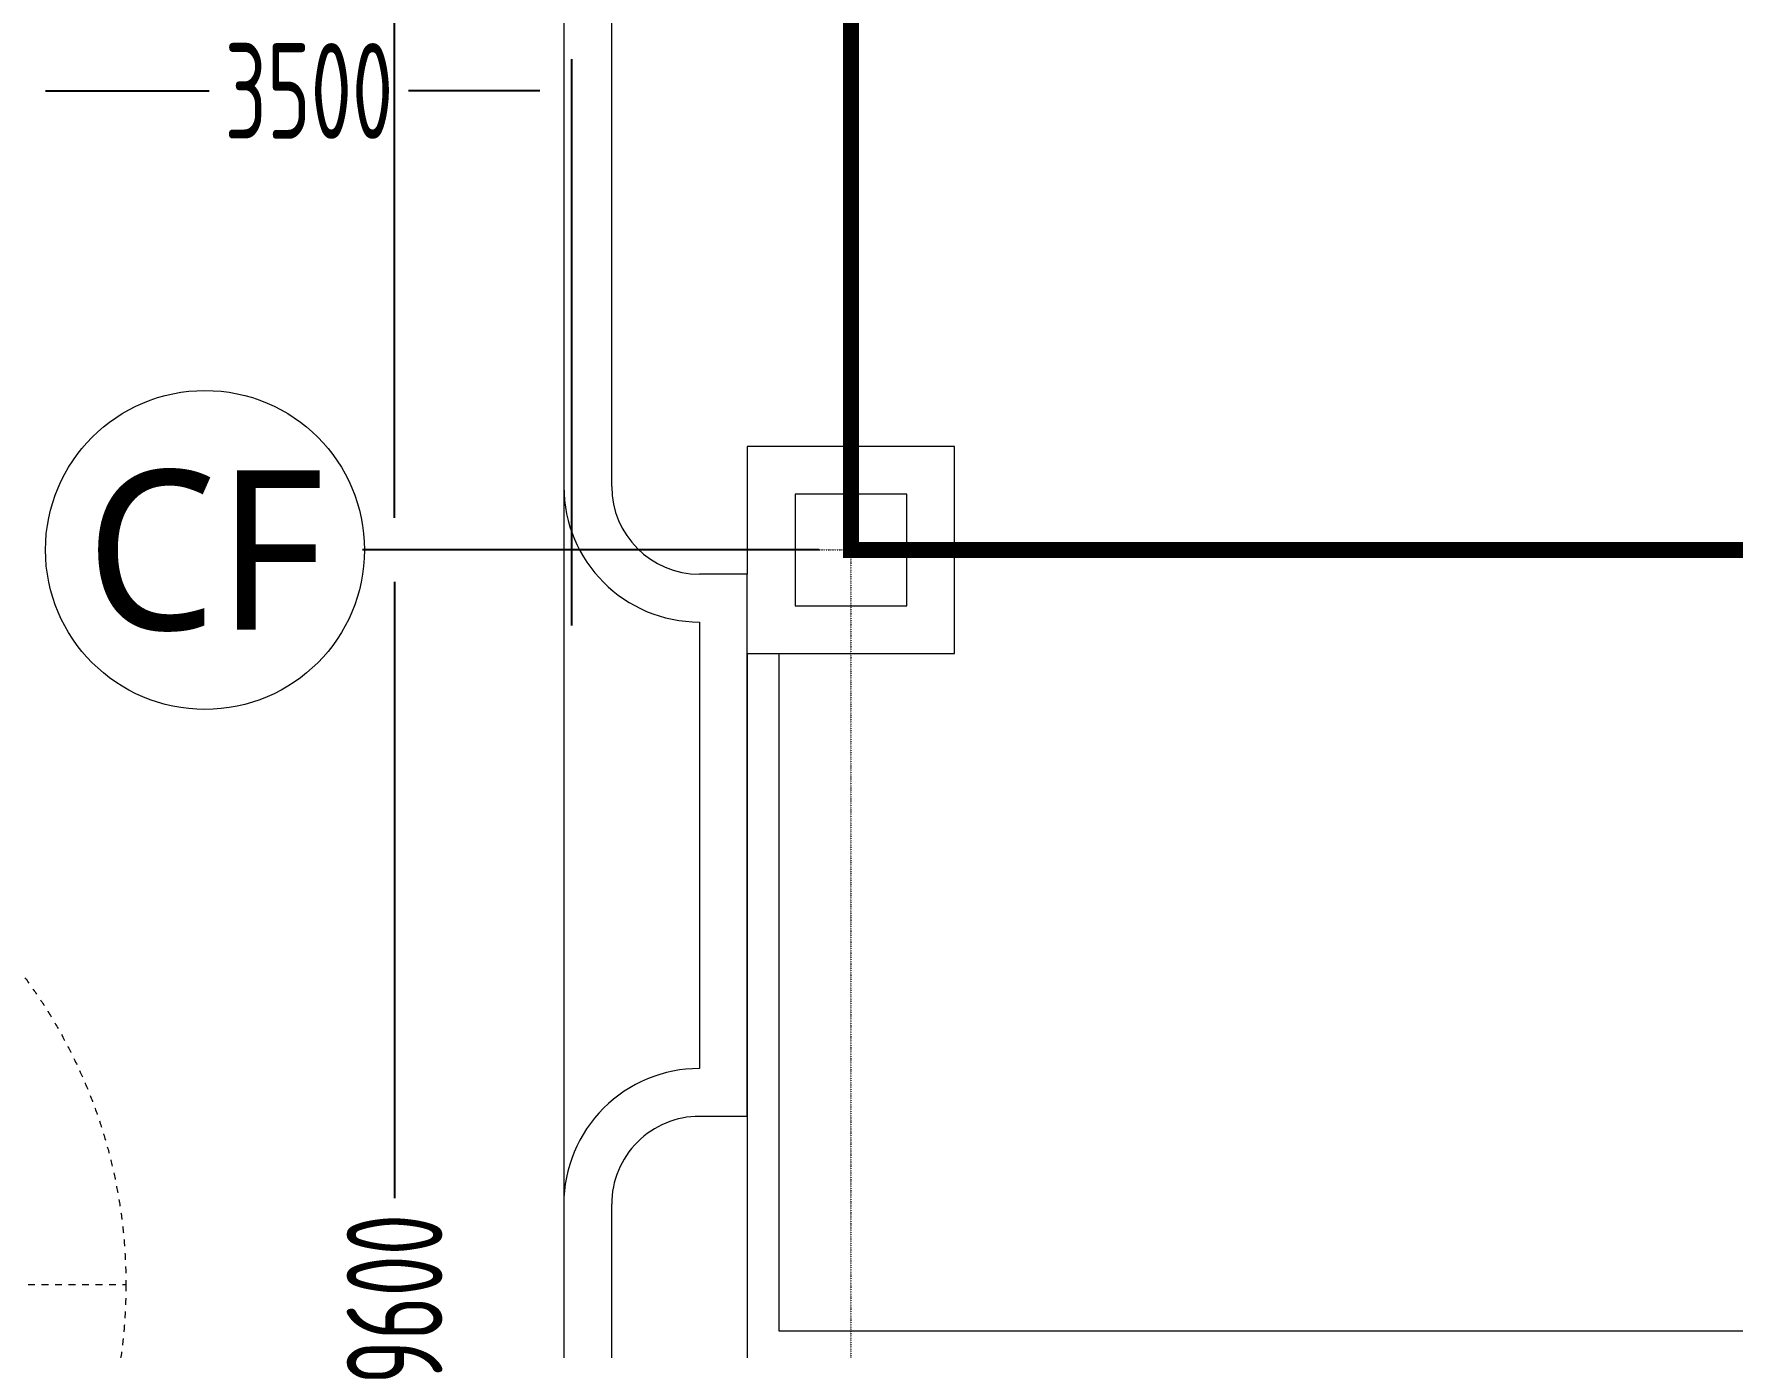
# Model space of a CAD drawing. Extents: x -212173 to 328152, y -560063 to 252500.
# Drawn here: x -177904 to -167257, y 13226 to 21460 of the extents above; entities that cross this region are included whole.
import ezdxf
from ezdxf.enums import TextEntityAlignment as Align

# ---------------------------------------------------------------- set-up
doc = ezdxf.new("R2010")
doc.units = 0
doc.header["$LTSCALE"] = 15
for name, pattern in [('CUP- L10$0$JJP_三點線', [0.9, 0.3, -0.15, 0, -0.15, 0, -0.15, 0, -0.15]), ('SITE$0$TAI_虛線', [5.644, 2.822, -2.822]), ('XCM2Q10-200k$0$HIDDEN2', [0.1875, 0.125, -0.0625])]:
    doc.linetypes.add(name, pattern=pattern)
for name, color, linetype in [('CUP- L10$0$A-DIM.Newcub', 252, 'Continuous'), ('CUP- L10$0$A-WALL-EX.Newcub', 252, 'Continuous'), ('CUP- L10$0$A-WALL-IN.Newcub', 252, 'Continuous'), ('CUP- L10$0$S-COL.Newcub', 252, 'Continuous'), ('CUP- L10$0$S-GRID.Newcub', 252, 'Continuous'), ('CUP- L10$0$S-SLAB-SHOW.Newcub', 252, 'Continuous'), ('SITE$0$A-DRAWING-LNSP.Newcub', 252, 'Continuous'), ('XCM2Q10-200k$0$F-IG541-AREA', 100, 'XCM2Q10-200k$0$HIDDEN2')]:
    doc.layers.add(name, color=color, linetype=linetype)
doc.styles.add('CUP- L10$0$dim-txt', font='isocp.shx', dxfattribs={"width": 0.7, "bigfont": 'chineset.shx'})
doc.styles.add('CUP- L10$0$Standard', font='', dxfattribs={"width": 0.8})
doc.styles.get('CUP- L10$0$Standard').set_extended_font_data('Microsoft JhengHei')
doc.dimstyles.new('CUP- L10$0$ARCH-dim-200MM', dxfattribs={"dimscale": 2000, "dimtxt": 0.3, "dimasz": 0.1, "dimexe": 0.1, "dimexo": 0.1, "dimgap": 0.05, "dimtad": 1, "dimdec": 0, "dimrnd": 0.5, "dimdsep": 46, "dimtxsty": 'CUP- L10$0$dim-txt', "dimblk": 'CUP- L10$0$_Dot', "dimcen": 2, "dimclrd": 256, "dimclre": 256, "dimclrt": 256, "dimadec": 0, "dimazin": 0, "dimtfac": 1, "dimtdec": 0, "dimtix": 1, "dimtmove": 2, "dimatfit": 3, "dimldrblk": 'CUP- L10$0$_OBLIQUE', "dimfxl": 1, "dimtvp": 1, "dimtolj": 1, "dimarcsym": 0})

# ---------------------------------------------------------------- blocks, each defined once
blk = doc.blocks.new('*D15')
at = {"layer": 'CUP- L10$0$A-DIM.Newcub', "linetype": 'Continuous', "lineweight": -2, "transparency": 16777216}
for p, q in [((-178031, 17802), (-178031, 21303)), ((-174531, 17751), (-174531, 21303)), ((-177831, 21103), (-176805, 21103)), ((-174731, 21103), (-175555, 21103))]:
    blk.add_line(p, q, dxfattribs=at)
at = {"layer": 'CUP- L10$0$A-DIM.Newcub', "linetype": 'Continuous', "lineweight": 0, "transparency": 16777216, "insert": (-176180, 21103), "char_height": 600, "attachment_point": 5, "style": 'CUP- L10$0$dim-txt'}
blk.add_mtext('\\A1;3500', dxfattribs=at)
blk = doc.blocks.new('CUP- L10$0$_Dot')
blk = doc.blocks.new('CUP- L10$0$_OBLIQUE')
at = {"color": 0, "linetype": 'ByBlock', "lineweight": -2}
blk.add_line((-0.5, -0.5), (0.5, 0.5), dxfattribs=at)
blk = doc.blocks.new('*D16')
at = {"layer": 'CUP- L10$0$A-DIM.Newcub', "linetype": 'Continuous', "lineweight": -2, "transparency": 16777216}
for p, q in [((-172981, 18225), (-175843, 18225)), ((-175643, 18025), (-175643, 14160)), ((-175643, 8825), (-175643, 12892)), ((-172981, 8625), (-175843, 8625))]:
    blk.add_line(p, q, dxfattribs=at)
at = {"layer": 'CUP- L10$0$A-DIM.Newcub', "linetype": 'Continuous', "lineweight": 0, "transparency": 16777216, "insert": (-175643, 13526), "char_height": 600, "attachment_point": 5, "rotation": 90, "style": 'CUP- L10$0$dim-txt'}
blk.add_mtext('\\A1;9600', dxfattribs=at)
blk = doc.blocks.new('*D17')
at = {"layer": 'CUP- L10$0$A-DIM.Newcub', "linetype": 'Continuous', "lineweight": -2, "transparency": 16777216}
for p, q in [((-172981, 27825), (-175843, 27825)), ((-175643, 27625), (-175643, 23760)), ((-175643, 18425), (-175643, 22492)), ((-172981, 18225), (-175843, 18225))]:
    blk.add_line(p, q, dxfattribs=at)
at = {"layer": 'CUP- L10$0$A-DIM.Newcub', "linetype": 'Continuous', "lineweight": 0, "transparency": 16777216, "insert": (-175643, 23126), "char_height": 600, "attachment_point": 5, "rotation": 90, "style": 'CUP- L10$0$dim-txt'}
blk.add_mtext('\\A1;9600', dxfattribs=at)
blk = doc.blocks.new('XCM2Q10-200k')
at = {"layer": 'XCM2Q10-200k$0$F-IG541-AREA', "const_width": 100}
blk.add_lwpolyline([(-172781, 32625), (-172781, 18225), (-153815, 18225), (-153815, 8175), (-150731, 8175), (-150681, 17775), (-140381, 17775), (-140381, 32625), (-172781, 32625)], dxfattribs=at)
blk = doc.blocks.new('SITE')
at = {"layer": 'SITE$0$A-DRAWING-LNSP.Newcub', "linetype": 'SITE$0$TAI_虛線', "lineweight": 0}
blk.add_line((-180565.2, 13618.1), (-177327.4, 13618.1), dxfattribs=at)
blk.add_circle((-180565.2, 13618.1), 3237.8, dxfattribs=at)
blk = doc.blocks.new('CUP- L10')
at = {"layer": 'CUP- L10$0$A-WALL-EX.Newcub', "lineweight": 0, "flags": 128}
for points in [[(-174581.4, 66874.2), (-174581.4, 18622.6)], [(-174281.4, 18622.6), (-174281.4, 66874.2)], [(-173431.5, 18072.6), (-173731.4, 18072.6)], [(-173431.5, 14672.6), (-173431.5, 18072.6)], [(-173731.5, 17772.6), (-173731.5, 14972.6)], [(-173431.5, 14672.6), (-173731.5, 14672.6)], [(-174581.5, 14122.6), (-174581.4, 6932.7)], [(-174281.4, 6932.7), (-174281.5, 14122.6)]]:
    blk.add_lwpolyline(points, dxfattribs=at)
at = {"layer": 'CUP- L10$0$A-WALL-EX.Newcub', "lineweight": 0}
for centre, radius, start, end in [((-173731.4, 18622.6), 850, 180, 270), ((-173731.4, 18622.6), 550, 180, 270), ((-173731.5, 14122.6), 850, 90, 180.00083), ((-173731.5, 14122.6), 550, 90, 180.00083)]:
    blk.add_arc(centre, radius, start, end, dxfattribs=at)
at = {"layer": 'CUP- L10$0$A-WALL-IN.Newcub', "lineweight": 0, "flags": 128}
for points in [[(-173431.5, 17574.2), (-173431.5, 9274.2)], [(-173231.5, 13325.9), (-173231.5, 17574.2)], [(-161881.5, 13325.9), (-173231.5, 13325.9)]]:
    blk.add_lwpolyline(points, dxfattribs=at)
at = {"layer": 'CUP- L10$0$S-COL.Newcub', "lineweight": 0, "flags": 128}
blk.add_lwpolyline([(-173431.5, 17574.2), (-172131.5, 17574.2), (-172131.5, 18874.2), (-173431.5, 18874.2), (-173431.5, 18072.6)], dxfattribs=at)
blk.add_lwpolyline([(-173131.5, 18574.6), (-173131.5, 17874.6), (-172431.5, 17874.6), (-172431.5, 18574.6)], close=True, dxfattribs=at)
at = {"layer": 'CUP- L10$0$S-GRID.Newcub', "linetype": 'CUP- L10$0$JJP_三點線', "lineweight": 0}
for p, q in [((-172781.5, 71520.6), (-172781.5, 5215.6)), ((-175821.5, 18224.6), (-175831.5, 18224.6)), ((-175821.5, 18224.6), (-125494.7, 18224.6))]:
    blk.add_line(p, q, dxfattribs=at)
at = {"layer": 'CUP- L10$0$S-GRID.Newcub', "lineweight": 0}
blk.add_circle((-176831.5, 18224.6), 1000, dxfattribs=at)
at = {"layer": 'CUP- L10$0$S-GRID.Newcub', "linetype": 'CUP- L10$0$JJP_三點線', "lineweight": 0}
blk.add_point((-175821.5, 18224.6), dxfattribs=at)
blk.add_point((-175821.5, 18224.6), dxfattribs=at)
at = {"layer": 'CUP- L10$0$S-SLAB-SHOW.Newcub', "lineweight": 0, "flags": 128}
blk.add_lwpolyline([(-174581.4, 4514.6), (-127231.5, 4514.6), (-127231.5, 67396.2), (-174581.4, 67396.2)], close=True, dxfattribs=at)
at = {"layer": 'CUP- L10$0$S-GRID.Newcub', "style": 'CUP- L10$0$Standard'}
blk.add_text('CF', height=1000, dxfattribs=at).set_placement((-176831.5, 18724.6), align=Align.TOP_CENTER)
at = {"layer": 'CUP- L10$0$A-DIM.Newcub', "linetype": 'Continuous', "lineweight": 0}
for base, p1, p2, picture, middle in [((-175643.3, 27824.6), (-172781.5, 18224.6), (-172781.5, 27824.6), '*D17', (-175643.3, 23126.2)), ((-175643.3, 18224.6), (-172781.5, 8624.6), (-172781.5, 18224.6), '*D16', (-175643.3, 13526.2))]:
    dim = blk.add_linear_dim(base=base, p1=p1, p2=p2, angle=90, dimstyle='CUP- L10$0$ARCH-dim-200MM', dxfattribs=at)
    dim.commit()
    dim.dimension.update_dxf_attribs({"geometry": picture, "text_midpoint": middle, "dimtype": 128, "text_rotation": 90})
dim = blk.add_linear_dim(base=(-174531.5, 21103.2), p1=(-178031.5, 17601.9), p2=(-174531.5, 17550.8), dimstyle='CUP- L10$0$ARCH-dim-200MM', dxfattribs=at)
dim.commit()
dim.dimension.update_dxf_attribs({"geometry": '*D15', "text_midpoint": (-176179.9, 21103.2), "dimtype": 128})

msp = doc.modelspace()

# ---------------------------------------------------------------- block references
msp.add_blockref('SITE', (0, 0))

# ---------------------------------------------------------------- next in the draw order: block references
msp.add_blockref('CUP- L10', (0, 0))

# ---------------------------------------------------------------- next in the draw order: block references
msp.add_blockref('XCM2Q10-200k', (0, 0))

doc.saveas('drawing.dxf')
